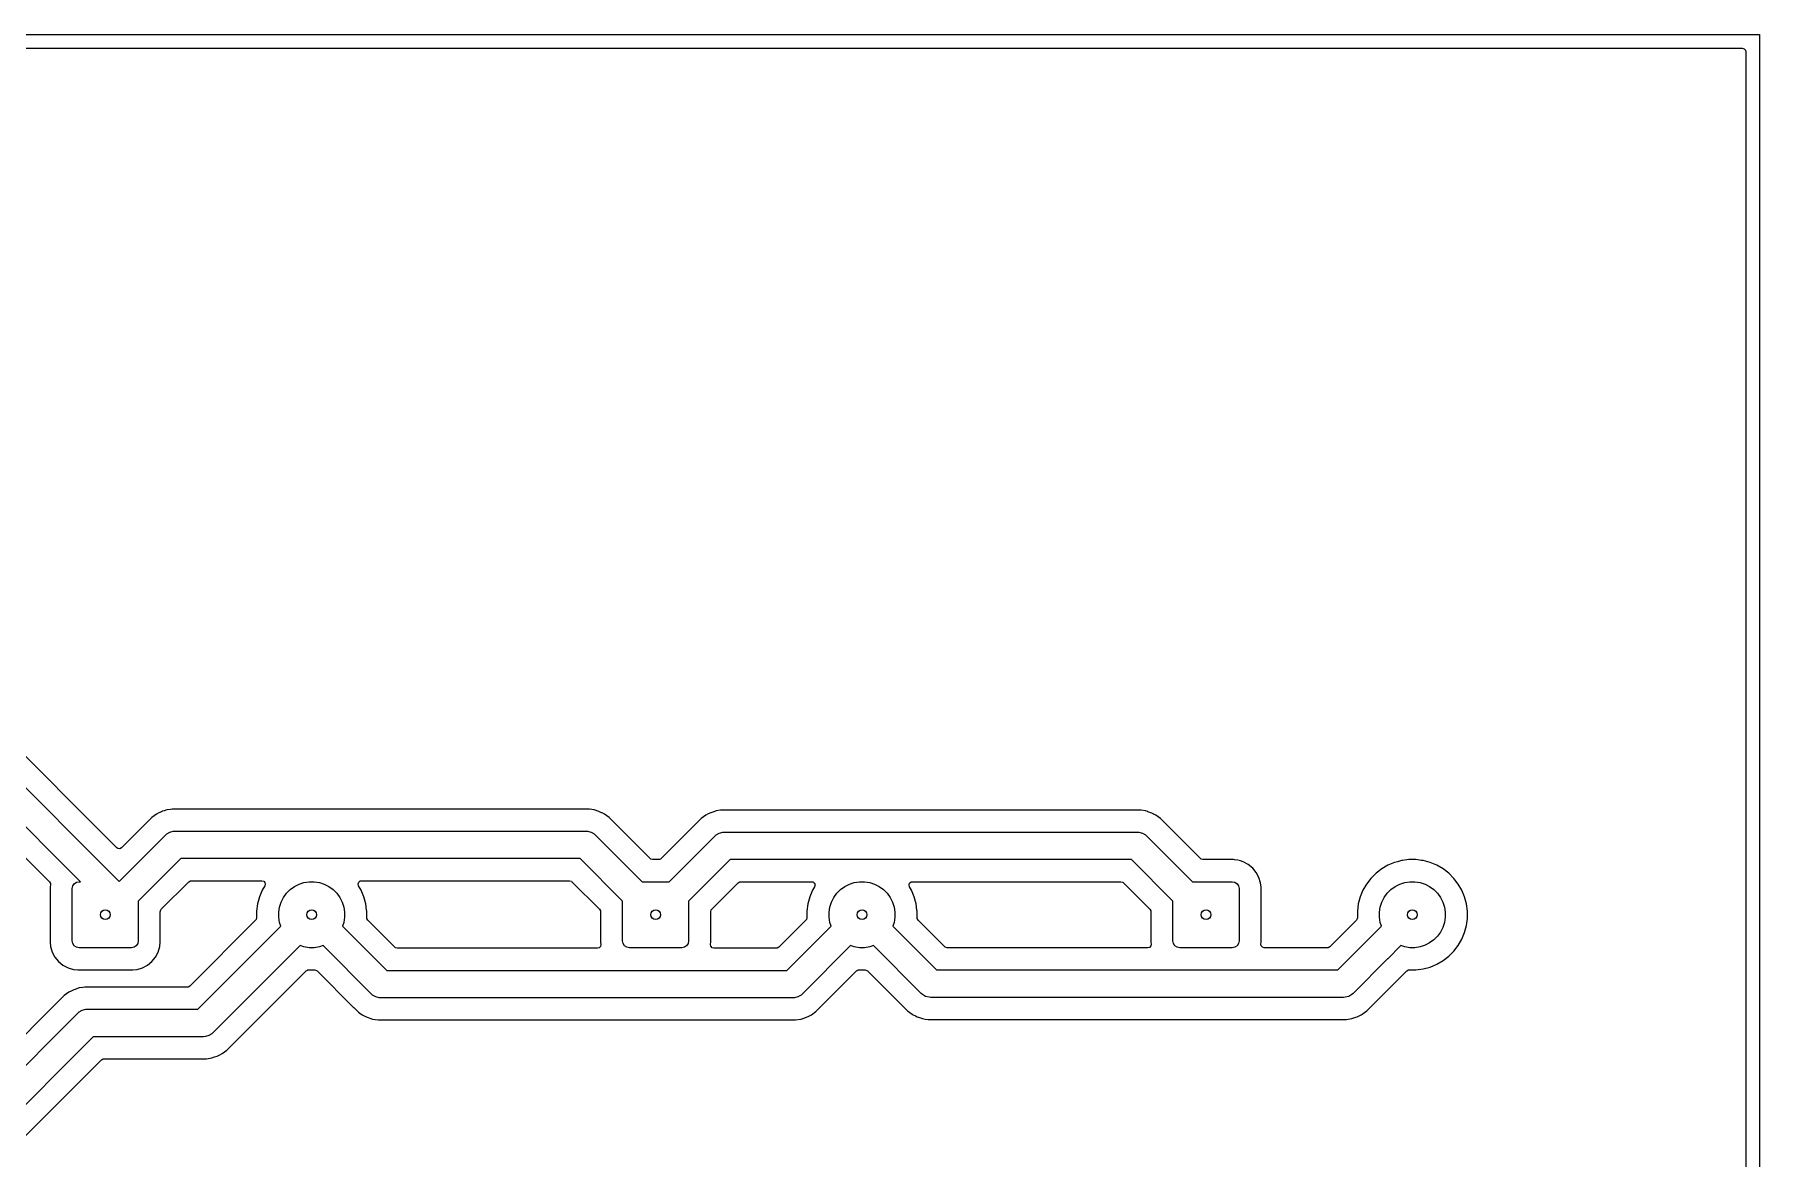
# Model space of a CAD drawing. Extents: x 20 to 124, y -124 to -20.
# Drawn here: x 61.3 to 124, y -60.8 to -20 of the extents above; entities that cross this region are included whole.
import ezdxf

# ---------------------------------------------------------------- set-up
doc = ezdxf.new("R2010")
doc.units = 0
doc.layers.add('BLACK', color=7, linetype='CONTINUOUS')
doc.layers.add('WHITE', color=7, linetype='CONTINUOUS')

msp = doc.modelspace()

# ---------------------------------------------------------------- linework, layer by layer
at = {"layer": 'BLACK', "linetype": 'CONTINUOUS'}
for p, q in [((20.6245, -20.5005), (123.3755, -20.5005)), ((123.3755, -20.5005), (123.442539, -20.520185)), ((123.442539, -20.520185), (123.488294, -20.572989)), ((123.488294, -20.572989), (123.4995, -20.6245)), ((123.4995, -20.6245), (123.4995, -123.3755)), ((64.301819, -49.539734), (56.306921, -41.544836)), ((55.813253, -42.183247), (64.3895, -50.759493)), ((62.985794, -50.77), (55.252594, -43.0368)), ((56.487713, -45.403998), (61.859058, -50.775343)), ((65.924874, -48.226782), (65.833684, -48.273245)), ((65.969452, -48.212297), (65.924874, -48.226782)), ((66.022223, -48.195151), (65.969452, -48.212297)), ((66.119563, -48.163523), (66.022223, -48.19515)), ((66.022223, -48.19515), (66.022223, -48.195151)), ((66.254353, -48.142174), (66.119563, -48.163523)), ((66.321748, -48.1315), (66.254353, -48.142174)), ((66.526452, -48.1315), (66.321748, -48.1315)), ((81.450452, -48.1315), (66.526452, -48.1315)), ((81.478095, -48.135878), (81.450452, -48.1315)), ((81.652635, -48.163522), (81.478095, -48.135878)), ((81.726103, -48.187394), (81.652635, -48.163522)), ((81.749976, -48.195151), (81.726103, -48.187394)), ((81.800615, -48.211604), (81.749976, -48.195151)), ((81.847323, -48.226781), (81.800615, -48.211604)), ((81.918562, -48.26308), (81.847323, -48.226781)), ((81.938514, -48.273246), (81.918562, -48.26308)), ((85.888581, -48.263079), (85.797384, -48.309545)), ((85.888582, -48.263079), (85.888581, -48.263079)), ((86.0003, -48.22678), (85.888582, -48.263079)), ((86.083267, -48.199822), (86.0003, -48.22678)), ((86.083268, -48.199822), (86.083267, -48.199822)), ((86.238579, -48.175223), (86.083268, -48.199822)), ((86.285448, -48.1678), (86.238579, -48.175223)), ((86.490152, -48.1678), (86.285448, -48.1678)), ((101.486752, -48.1678), (86.490152, -48.1678)), ((101.53362, -48.175223), (101.486752, -48.1678)), ((101.688932, -48.199822), (101.53362, -48.175223)), ((101.767552, -48.225367), (101.688932, -48.199822)), ((101.767558, -48.225369), (101.767552, -48.225367)), ((101.771899, -48.22678), (101.767558, -48.225369)), ((101.883619, -48.26308), (101.771899, -48.22678)), ((101.974814, -48.309546), (101.883619, -48.26308)), ((65.576878, -48.440036), (64.477181, -49.539734)), ((65.742488, -48.319713), (65.576878, -48.440036)), ((65.833685, -48.273246), (65.742488, -48.319713)), ((65.833684, -48.273245), (65.833685, -48.273246)), ((82.029711, -48.319713), (81.938514, -48.273246)), ((82.195319, -48.440034), (82.029711, -48.319713)), ((82.195321, -48.440036), (82.195319, -48.440034)), ((83.688466, -49.933181), (82.195321, -48.440036)), ((85.540578, -48.476336), (84.083733, -49.933181)), ((85.706188, -48.356013), (85.540578, -48.476336)), ((85.797385, -48.309546), (85.706188, -48.356013)), ((85.797384, -48.309545), (85.797385, -48.309546)), ((101.979424, -48.311895), (101.974814, -48.309546)), ((101.979429, -48.311897), (101.979424, -48.311895)), ((102.066011, -48.356013), (101.979429, -48.311897)), ((102.231619, -48.476334), (102.066011, -48.356013)), ((102.231621, -48.476336), (102.231619, -48.476334)), ((103.688466, -49.933181), (102.231621, -48.476336)), ((64.3895, -50.759493), (66.070547, -49.078447)), ((66.070547, -49.078447), (66.119703, -49.035338)), ((66.119703, -49.035338), (66.119719, -49.035323)), ((66.119719, -49.035323), (66.232758, -48.97006)), ((66.232758, -48.97006), (66.232982, -48.97)), ((66.232982, -48.97), (66.358837, -48.936277)), ((66.358837, -48.936277), (66.358852, -48.936277)), ((66.358852, -48.936277), (66.4241, -48.932)), ((66.4241, -48.932), (81.3481, -48.932)), ((81.3481, -48.932), (81.413348, -48.936277)), ((81.413348, -48.936277), (81.413363, -48.936277)), ((81.413363, -48.936277), (81.539218, -48.97)), ((81.539218, -48.97), (81.539442, -48.97006)), ((81.539442, -48.97006), (81.652481, -49.035323)), ((81.652481, -49.035323), (81.652496, -49.035338)), ((81.652496, -49.035338), (81.701653, -49.078447)), ((81.701653, -49.078447), (83.393206, -50.77)), ((84.378993, -50.77), (86.034247, -49.114747)), ((86.034247, -49.114747), (86.08341, -49.071631)), ((86.08341, -49.071631), (86.083419, -49.071623)), ((86.083419, -49.071623), (86.196458, -49.00636)), ((86.196458, -49.00636), (86.322537, -48.972577)), ((86.322537, -48.972577), (86.322552, -48.972577)), ((86.322552, -48.972577), (86.3878, -48.9683)), ((86.3878, -48.9683), (101.3844, -48.9683)), ((101.3844, -48.9683), (101.449648, -48.972577)), ((101.449648, -48.972577), (101.449663, -48.972577)), ((101.449663, -48.972577), (101.575742, -49.00636)), ((101.575742, -49.00636), (101.688781, -49.071623)), ((101.688781, -49.071623), (101.688796, -49.071638)), ((101.688796, -49.071638), (101.737953, -49.114747)), ((101.737953, -49.114747), (103.393206, -50.77)), ((64.346166, -49.568235), (64.301819, -49.539734)), ((64.415858, -49.573219), (64.346166, -49.568235)), ((64.477181, -49.539734), (64.415858, -49.573219)), ((66.631206, -49.932), (65.086099, -51.477106)), ((81.140994, -49.932), (66.631206, -49.932)), ((82.6861, -51.477106), (81.140994, -49.932)), ((83.709108, -49.949815), (83.688466, -49.933181)), ((83.776147, -49.9695), (83.709108, -49.949815)), ((83.996052, -49.9695), (83.776147, -49.9695)), ((84.02241, -49.966666), (83.996052, -49.9695)), ((84.024786, -49.965368), (84.02241, -49.966666)), ((84.030987, -49.964477), (84.024786, -49.965368)), ((84.056805, -49.947884), (84.030987, -49.964477)), ((84.083733, -49.933181), (84.056805, -49.947884)), ((86.594906, -49.9683), (85.086099, -51.477106)), ((101.177294, -49.9683), (86.594906, -49.9683)), ((102.6861, -51.477106), (101.177294, -49.9683)), ((103.709108, -49.949815), (103.688466, -49.933181)), ((103.776147, -49.9695), (103.709108, -49.949815)), ((104.887704, -49.9695), (103.776147, -49.9695)), ((104.887707, -49.9695), (104.887704, -49.9695)), ((104.922904, -49.972966), (104.887707, -49.9695)), ((105.042033, -49.984699), (104.922904, -49.972966)), ((105.042033, -49.9847), (105.042031, -49.984699)), ((105.042031, -49.984699), (105.042033, -49.984699)), ((105.141043, -50.014734), (105.042033, -49.9847)), ((105.240058, -50.04477), (105.141043, -50.014734)), ((105.422548, -50.142313), (105.240058, -50.04477)), ((105.42255, -50.142315), (105.422548, -50.142313)), ((105.58251, -50.273589), (105.42255, -50.142315)), ((110.741671, -50.071605), (110.499409, -50.171953)), ((110.741681, -50.071602), (110.741671, -50.071605)), ((110.841824, -50.044769), (110.741681, -50.071602)), ((110.994984, -50.00373), (110.841824, -50.044769)), ((111.023872, -49.999926), (110.994984, -50.00373)), ((111.254972, -49.9695), (111.023872, -49.999926)), ((111.25498, -49.9695), (111.254972, -49.9695)), ((111.51722, -49.9695), (111.25498, -49.9695)), ((111.517227, -49.9695), (111.51722, -49.9695)), ((111.719439, -49.996123), (111.517227, -49.9695)), ((111.777216, -50.00373), (111.719439, -49.996123)), ((112.030519, -50.071602), (111.777216, -50.00373)), ((112.030521, -50.071603), (112.030519, -50.071602)), ((112.030528, -50.071605), (112.030521, -50.071603)), ((112.27279, -50.171953), (112.030528, -50.071605)), ((61.859058, -50.775343), (61.892543, -50.836666)), ((62.84043, -50.78903), (62.936102, -50.770001)), ((62.936102, -50.770001), (62.985794, -50.77)), ((65.922913, -51.77237), (66.926466, -50.768819)), ((66.926466, -50.768819), (66.987789, -50.735334)), ((66.987789, -50.735334), (67.014147, -50.7325)), ((67.014147, -50.7325), (69.575818, -50.7325)), ((69.575818, -50.7325), (69.642857, -50.752185)), ((69.642857, -50.752185), (69.688612, -50.804989)), ((71.105966, -50.803156), (71.291949, -50.773699)), ((71.291949, -50.773699), (71.480251, -50.773699)), ((71.480251, -50.773699), (71.666234, -50.803156)), ((73.095375, -50.784572), (73.150296, -50.741382)), ((73.150296, -50.741382), (73.196382, -50.7325)), ((73.196382, -50.7325), (80.758053, -50.7325)), ((80.758053, -50.7325), (80.825092, -50.752185)), ((80.825092, -50.752185), (80.845734, -50.768819)), ((80.845734, -50.768819), (81.849281, -51.772366)), ((83.393206, -50.77), (84.378993, -50.77)), ((86.890166, -50.805119), (86.951489, -50.771634)), ((86.951489, -50.771634), (86.977847, -50.7688)), ((86.977847, -50.7688), (89.554861, -50.7688)), ((89.554861, -50.7688), (89.560685, -50.77051)), ((89.560685, -50.77051), (89.566648, -50.769361)), ((89.566648, -50.769361), (89.593826, -50.780241)), ((91.105966, -50.803156), (91.291949, -50.773699)), ((91.291949, -50.773699), (91.480251, -50.773699)), ((91.480251, -50.773699), (91.666234, -50.803156)), ((93.171253, -50.777682), (93.217339, -50.7688)), ((93.217339, -50.7688), (100.794353, -50.7688)), ((100.794353, -50.7688), (100.861392, -50.788485)), ((103.393206, -50.77), (104.836099, -50.77)), ((104.836099, -50.77), (104.93177, -50.78903)), ((105.713784, -50.433549), (105.58251, -50.273589)), ((105.713786, -50.433551), (105.713784, -50.433549)), ((105.811329, -50.616041), (105.713786, -50.433551)), ((105.811329, -50.616043), (105.811329, -50.616041)), ((105.811331, -50.616046), (105.811329, -50.616043)), ((105.8714, -50.814067), (105.811331, -50.616046)), ((109.878818, -50.648148), (109.719175, -50.856196)), ((110.064248, -50.462718), (109.878818, -50.648148)), ((110.272296, -50.303075), (110.064248, -50.462718)), ((110.499399, -50.171958), (110.272296, -50.303075)), ((110.499409, -50.171953), (110.499399, -50.171958)), ((111.105966, -50.803156), (111.291949, -50.773699)), ((111.291949, -50.773699), (111.480251, -50.773699)), ((111.480251, -50.773699), (111.666234, -50.803156)), ((112.2728, -50.171958), (112.27279, -50.171953)), ((112.499903, -50.303075), (112.2728, -50.171958)), ((112.707951, -50.462718), (112.499903, -50.303075)), ((112.70796, -50.462726), (112.707951, -50.462718)), ((112.893374, -50.64814), (112.70796, -50.462726)), ((112.893381, -50.648148), (112.893374, -50.64814)), ((112.893382, -50.648149), (112.893381, -50.648148)), ((112.930524, -50.696554), (112.893382, -50.648149)), ((113.053024, -50.856196), (112.930524, -50.696554)), ((61.89478, -50.875177), (61.8856, -50.968394)), ((61.8856, -50.968394), (61.8856, -52.971602)), ((61.892543, -50.836666), (61.89478, -50.875177)), ((62.6861, -51.020001), (62.70513, -50.92433)), ((62.686101, -52.919998), (62.6861, -51.020001)), ((62.70513, -50.92433), (62.759324, -50.843224)), ((62.759324, -50.843224), (62.84043, -50.78903)), ((69.487702, -51.325581), (69.41983, -51.578885)), ((69.487705, -51.325571), (69.487702, -51.325581)), ((69.588053, -51.083309), (69.487705, -51.325571)), ((69.588058, -51.083299), (69.588053, -51.083309)), ((69.683205, -50.9185), (69.588058, -51.083299)), ((69.698556, -50.874147), (69.683205, -50.9185)), ((69.688612, -50.804989), (69.698556, -50.874147)), ((70.277445, -51.51078), (70.362932, -51.343002)), ((70.362932, -51.343002), (70.473613, -51.190662)), ((70.473613, -51.190662), (70.606762, -51.057513)), ((70.606762, -51.057513), (70.759102, -50.946832)), ((70.759102, -50.946832), (70.92688, -50.861345)), ((70.92688, -50.861345), (71.105966, -50.803156)), ((71.666234, -50.803156), (71.84532, -50.861345)), ((71.84532, -50.861345), (72.013098, -50.946832)), ((72.013098, -50.946832), (72.165438, -51.057513)), ((72.165438, -51.057513), (72.298587, -51.190662)), ((72.298587, -51.190662), (72.409268, -51.343002)), ((72.409268, -51.343002), (72.494755, -51.51078)), ((73.072522, -50.850599), (73.095375, -50.784572)), ((73.088995, -50.9185), (73.072522, -50.850599)), ((73.184141, -51.083299), (73.088995, -50.9185)), ((73.184146, -51.083309), (73.184141, -51.083299)), ((73.255415, -51.255368), (73.184146, -51.083309)), ((73.284498, -51.325581), (73.255415, -51.255368)), ((73.35237, -51.578884), (73.284498, -51.325581)), ((85.922913, -51.77237), (86.890166, -50.805119)), ((89.487702, -51.325581), (89.41983, -51.578885)), ((89.487705, -51.325571), (89.487702, -51.325581)), ((89.588053, -51.083309), (89.487705, -51.325571)), ((89.588058, -51.083299), (89.588053, -51.083309)), ((89.662248, -50.9548), (89.588058, -51.083299)), ((89.593826, -50.780241), (89.6219, -50.788485)), ((89.6219, -50.788485), (89.625874, -50.793071)), ((89.625874, -50.793071), (89.631513, -50.795329)), ((89.631513, -50.795329), (89.648495, -50.819178)), ((89.648495, -50.819178), (89.667655, -50.841289)), ((89.675366, -50.922034), (89.662248, -50.9548)), ((89.667655, -50.841289), (89.668518, -50.847296)), ((89.668518, -50.847296), (89.672041, -50.852243)), ((89.672041, -50.852243), (89.673433, -50.881479)), ((89.673433, -50.881479), (89.677599, -50.910447)), ((89.677599, -50.910447), (89.67515, -50.91752)), ((89.67515, -50.91752), (89.675366, -50.922034)), ((90.277445, -51.51078), (90.362932, -51.343002)), ((90.362932, -51.343002), (90.473613, -51.190662)), ((90.473613, -51.190662), (90.606762, -51.057513)), ((90.606762, -51.057513), (90.759102, -50.946832)), ((90.759102, -50.946832), (90.92688, -50.861345)), ((90.92688, -50.861345), (91.105966, -50.803156)), ((91.666234, -50.803156), (91.84532, -50.861345)), ((91.84532, -50.861345), (92.013098, -50.946832)), ((92.013098, -50.946832), (92.165438, -51.057513)), ((92.165438, -51.057513), (92.298587, -51.190662)), ((92.298587, -51.190662), (92.409268, -51.343002)), ((92.409268, -51.343002), (92.494755, -51.51078)), ((93.093479, -50.8869), (93.116332, -50.820873)), ((93.109952, -50.9548), (93.093479, -50.8869)), ((93.184141, -51.083299), (93.109952, -50.9548)), ((93.116332, -50.820873), (93.171253, -50.777682)), ((93.184146, -51.083309), (93.184141, -51.083299)), ((93.255415, -51.255368), (93.184146, -51.083309)), ((93.284498, -51.325581), (93.255415, -51.255368)), ((93.35237, -51.578884), (93.284498, -51.325581)), ((100.861392, -50.788485), (100.882034, -50.805119)), ((100.882034, -50.805119), (101.849281, -51.772366)), ((104.93177, -50.78903), (105.012876, -50.843224)), ((105.012876, -50.843224), (105.06707, -50.92433)), ((105.06707, -50.92433), (105.086099, -51.020002)), ((105.086099, -51.020002), (105.0861, -52.919999)), ((105.886599, -50.968394), (105.8714, -50.814067)), ((105.8866, -52.971607), (105.886599, -50.968394)), ((109.487702, -51.325581), (109.41983, -51.578885)), ((109.487705, -51.325571), (109.487702, -51.325581)), ((109.588053, -51.083309), (109.487705, -51.325571)), ((109.588058, -51.083299), (109.588053, -51.083309)), ((109.719175, -50.856196), (109.588058, -51.083299)), ((110.277445, -51.51078), (110.362932, -51.343002)), ((110.362932, -51.343002), (110.473613, -51.190662)), ((110.473613, -51.190662), (110.606762, -51.057513)), ((110.606762, -51.057513), (110.759102, -50.946832)), ((110.759102, -50.946832), (110.92688, -50.861345)), ((110.92688, -50.861345), (111.105966, -50.803156)), ((111.666234, -50.803156), (111.84532, -50.861345)), ((111.84532, -50.861345), (112.013098, -50.946832)), ((112.013098, -50.946832), (112.165438, -51.057513)), ((112.165438, -51.057513), (112.298587, -51.190662)), ((112.298587, -51.190662), (112.409268, -51.343002)), ((112.409268, -51.343002), (112.494755, -51.51078)), ((113.184141, -51.083299), (113.053024, -50.856196)), ((113.184146, -51.083309), (113.184141, -51.083299)), ((113.255415, -51.255368), (113.184146, -51.083309)), ((113.284498, -51.325581), (113.255415, -51.255368)), ((113.35237, -51.578884), (113.284498, -51.325581)), ((65.086099, -51.477106), (65.0861, -52.919999)), ((65.886599, -51.860045), (65.906284, -51.793007)), ((65.8866, -52.971607), (65.886599, -51.860045)), ((65.906284, -51.793007), (65.922913, -51.77237)), ((69.41983, -51.578885), (69.3856, -51.838872)), ((69.3856, -51.838872), (69.3856, -52.079952)), ((70.189799, -51.875849), (70.219256, -51.689866)), ((70.189799, -52.064151), (70.189799, -51.875849)), ((70.219256, -51.689866), (70.277445, -51.51078)), ((72.494755, -51.51078), (72.552944, -51.689866)), ((72.552944, -51.689866), (72.582401, -51.875849)), ((72.582401, -51.875849), (72.582401, -52.064151)), ((73.382625, -51.808685), (73.35237, -51.578884)), ((73.386599, -51.838872), (73.382625, -51.808685)), ((73.3866, -51.838886), (73.386599, -51.838872)), ((73.3866, -52.079953), (73.3866, -51.838886)), ((81.849281, -51.772366), (81.882766, -51.833689)), ((81.882766, -51.833689), (81.8856, -51.860047)), ((81.8856, -51.860047), (81.8856, -52.971602)), ((82.686101, -52.919998), (82.6861, -51.477106)), ((85.086099, -51.477106), (85.0861, -52.919999)), ((85.886599, -51.860045), (85.906284, -51.793007)), ((85.8866, -52.971607), (85.886599, -51.860045)), ((85.906284, -51.793007), (85.922913, -51.77237)), ((89.41983, -51.578885), (89.3856, -51.838872)), ((89.3856, -51.838872), (89.3856, -52.079952)), ((90.189799, -51.875849), (90.219256, -51.689866)), ((90.189799, -52.064151), (90.189799, -51.875849)), ((90.219256, -51.689866), (90.277445, -51.51078)), ((92.494755, -51.51078), (92.552944, -51.689866)), ((92.552944, -51.689866), (92.582401, -51.875849)), ((92.582401, -51.875849), (92.582401, -52.064151)), ((93.382625, -51.808685), (93.35237, -51.578884)), ((93.386599, -51.838872), (93.382625, -51.808685)), ((93.3866, -51.838886), (93.386599, -51.838872)), ((93.3866, -52.079953), (93.3866, -51.838886)), ((101.849281, -51.772366), (101.882766, -51.833689)), ((101.882766, -51.833689), (101.8856, -51.860047)), ((101.8856, -51.860047), (101.8856, -52.971602)), ((102.686101, -52.919998), (102.6861, -51.477106)), ((109.41983, -51.578885), (109.3856, -51.838872)), ((109.3856, -51.838872), (109.3856, -52.079952)), ((110.189799, -51.875849), (110.219256, -51.689866)), ((110.189799, -52.064151), (110.189799, -51.875849)), ((110.219256, -51.689866), (110.277445, -51.51078)), ((112.494755, -51.51078), (112.552944, -51.689866)), ((112.552944, -51.689866), (112.582401, -51.875849)), ((112.582401, -51.875849), (112.582401, -52.064151)), ((113.3866, -51.83888), (113.35237, -51.578884)), ((113.3866, -52.10112), (113.3866, -51.83888)), ((69.349281, -52.167633), (66.954634, -54.562281)), ((67.249894, -55.3991), (70.263301, -52.385691)), ((69.365915, -52.146991), (69.349281, -52.167633)), ((69.3856, -52.079952), (69.365915, -52.146991)), ((70.219256, -52.250134), (70.189799, -52.064151)), ((70.263301, -52.385691), (70.219256, -52.250134)), ((72.552944, -52.250134), (72.508898, -52.385692)), ((72.508898, -52.385692), (74.113606, -53.9904)), ((72.582401, -52.064151), (72.552944, -52.250134)), ((73.389434, -52.106311), (73.3866, -52.079953)), ((73.422919, -52.167634), (73.389434, -52.106311)), ((74.408865, -53.153581), (73.422919, -52.167634)), ((89.349281, -52.167633), (88.363334, -53.153581)), ((88.658594, -53.9904), (90.263301, -52.385692)), ((89.365915, -52.146991), (89.349281, -52.167633)), ((89.3856, -52.079952), (89.365915, -52.146991)), ((90.219256, -52.250134), (90.189799, -52.064151)), ((90.263301, -52.385692), (90.219256, -52.250134)), ((92.552944, -52.250134), (92.508898, -52.385692)), ((92.508898, -52.385692), (94.095806, -53.9726)), ((92.582401, -52.064151), (92.552944, -52.250134)), ((93.389434, -52.106311), (93.3866, -52.079953)), ((93.422919, -52.167634), (93.389434, -52.106311)), ((94.391065, -53.135781), (93.422919, -52.167634)), ((109.349281, -52.167633), (108.381134, -53.135781)), ((108.676394, -53.9726), (110.263301, -52.385692)), ((109.365915, -52.146991), (109.349281, -52.167633)), ((109.3856, -52.079952), (109.365915, -52.146991)), ((110.219256, -52.250134), (110.189799, -52.064151)), ((110.263301, -52.385692), (110.219256, -52.250134)), ((112.409268, -52.596998), (112.298587, -52.749338)), ((112.494755, -52.42922), (112.409268, -52.596998)), ((112.552944, -52.250134), (112.494755, -52.42922)), ((112.582401, -52.064151), (112.552944, -52.250134)), ((113.184143, -52.856697), (113.284498, -52.614419)), ((113.284498, -52.614419), (113.35237, -52.361116)), ((113.35237, -52.361116), (113.3866, -52.10112)), ((61.8856, -52.971602), (61.900799, -53.125931)), ((61.900799, -53.125931), (61.96087, -53.323958)), ((62.70513, -53.01567), (62.686101, -52.919998)), ((62.759324, -53.096776), (62.70513, -53.01567)), ((62.84043, -53.15097), (62.759324, -53.096776)), ((62.936101, -53.17), (62.84043, -53.15097)), ((64.836098, -53.169999), (62.936101, -53.17)), ((64.93177, -53.15097), (64.836098, -53.169999)), ((65.012876, -53.096776), (64.93177, -53.15097)), ((65.06707, -53.01567), (65.012876, -53.096776)), ((65.0861, -52.919999), (65.06707, -53.01567)), ((65.811331, -53.323954), (65.8714, -53.125933)), ((65.8714, -53.125933), (65.8866, -52.971607)), ((70.970408, -53.092798), (67.810553, -56.252653)), ((71.105966, -53.136844), (70.970408, -53.092798)), ((71.291949, -53.166301), (71.105966, -53.136844)), ((71.480251, -53.166301), (71.291949, -53.166301)), ((71.666234, -53.136844), (71.480251, -53.166301)), ((71.801792, -53.092798), (71.666234, -53.136844)), ((73.552947, -54.843953), (71.801792, -53.092798)), ((74.429507, -53.170215), (74.408865, -53.153581)), ((74.496546, -53.1899), (74.429507, -53.170215)), ((81.770288, -53.1899), (74.496546, -53.1899)), ((81.832607, -53.173103), (81.770288, -53.1899)), ((81.880672, -53.122393), (81.832607, -53.173103)), ((81.893691, -53.053747), (81.880672, -53.122393)), ((81.8856, -52.971602), (81.893691, -53.053747)), ((82.70513, -53.01567), (82.686101, -52.919998)), ((82.759324, -53.096776), (82.70513, -53.01567)), ((82.84043, -53.15097), (82.759324, -53.096776)), ((82.936101, -53.17), (82.84043, -53.15097)), ((84.836098, -53.169999), (82.936101, -53.17)), ((84.93177, -53.15097), (84.836098, -53.169999)), ((85.012876, -53.096776), (84.93177, -53.15097)), ((85.06707, -53.01567), (85.012876, -53.096776)), ((85.0861, -52.919999), (85.06707, -53.01567)), ((85.87851, -53.053746), (85.880263, -53.035946)), ((85.889119, -53.117411), (85.87851, -53.053746)), ((85.880263, -53.035946), (85.8866, -52.971607)), ((85.934874, -53.170215), (85.889119, -53.117411)), ((86.001913, -53.1899), (85.934874, -53.170215)), ((88.275653, -53.1899), (86.001913, -53.1899)), ((88.302011, -53.187066), (88.275653, -53.1899)), ((88.363334, -53.153581), (88.302011, -53.187066)), ((90.970407, -53.092798), (89.219253, -54.843953)), ((91.105966, -53.136844), (90.970407, -53.092798)), ((91.291949, -53.166301), (91.105966, -53.136844)), ((91.480251, -53.166301), (91.291949, -53.166301)), ((91.666234, -53.136844), (91.480251, -53.166301)), ((91.801792, -53.092798), (91.666234, -53.136844)), ((93.535147, -54.826153), (91.801792, -53.092798)), ((94.411707, -53.152415), (94.391065, -53.135781)), ((94.478746, -53.1721), (94.411707, -53.152415)), ((101.768535, -53.1721), (94.478746, -53.1721)), ((101.830854, -53.155303), (101.768535, -53.1721)), ((101.878919, -53.104593), (101.830854, -53.155303)), ((101.891938, -53.035947), (101.878919, -53.104593)), ((101.8856, -52.971602), (101.891938, -53.035947)), ((102.70513, -53.01567), (102.686101, -52.919998)), ((102.759324, -53.096776), (102.70513, -53.01567)), ((102.84043, -53.15097), (102.759324, -53.096776)), ((102.936101, -53.17), (102.84043, -53.15097)), ((104.836098, -53.169999), (102.936101, -53.17)), ((104.93177, -53.15097), (104.836098, -53.169999)), ((105.012876, -53.096776), (104.93177, -53.15097)), ((105.06707, -53.01567), (105.012876, -53.096776)), ((105.0861, -52.919999), (105.06707, -53.01567)), ((105.880263, -53.035946), (105.8866, -52.971607)), ((105.890872, -53.099611), (105.880263, -53.035946)), ((105.936627, -53.152415), (105.890872, -53.099611)), ((106.003666, -53.1721), (105.936627, -53.152415)), ((108.293453, -53.1721), (106.003666, -53.1721)), ((108.319811, -53.169266), (108.293453, -53.1721)), ((108.381134, -53.135781), (108.319811, -53.169266)), ((110.970559, -53.092847), (110.488553, -53.574853)), ((111.105966, -53.136844), (110.970559, -53.092847)), ((111.291949, -53.166301), (111.105966, -53.136844)), ((111.480251, -53.166301), (111.291949, -53.166301)), ((111.666234, -53.136844), (111.480251, -53.166301)), ((111.84532, -53.078655), (111.666234, -53.136844)), ((112.013098, -52.993168), (111.84532, -53.078655)), ((112.165438, -52.882487), (112.013098, -52.993168)), ((112.298587, -52.749338), (112.165438, -52.882487)), ((112.893382, -53.291851), (113.053024, -53.083803)), ((113.053024, -53.083803), (113.184143, -52.856697)), ((61.96087, -53.323958), (62.058413, -53.506448)), ((62.058413, -53.506448), (62.058415, -53.50645)), ((62.058415, -53.50645), (62.189689, -53.66641)), ((62.189689, -53.66641), (62.349649, -53.797684)), ((62.349649, -53.797684), (62.349651, -53.797686)), ((62.349651, -53.797686), (62.532141, -53.895229)), ((62.532141, -53.895229), (62.532143, -53.895229)), ((62.532143, -53.895229), (62.532146, -53.895231)), ((62.532146, -53.895231), (62.730167, -53.9553)), ((65.042033, -53.9553), (65.240054, -53.895231)), ((65.240054, -53.895231), (65.42255, -53.797685)), ((65.42255, -53.797685), (65.58251, -53.66641)), ((65.58251, -53.66641), (65.713785, -53.50645)), ((65.713785, -53.50645), (65.811331, -53.323954)), ((110.486927, -53.576278), (109.237053, -54.826153)), ((110.488553, -53.574853), (110.486927, -53.576278)), ((111.777216, -53.93627), (112.030519, -53.868398)), ((112.030519, -53.868398), (112.272797, -53.768043)), ((112.272797, -53.768043), (112.499903, -53.636924)), ((112.499903, -53.636924), (112.707951, -53.477282)), ((112.707951, -53.477282), (112.707955, -53.477277)), ((112.707955, -53.477277), (112.70796, -53.477274)), ((112.70796, -53.477274), (112.893374, -53.29186)), ((112.893374, -53.29186), (112.893377, -53.291855)), ((112.893377, -53.291855), (112.893382, -53.291851)), ((62.730167, -53.9553), (62.730166, -53.9553)), ((62.730166, -53.9553), (62.74107, -53.956373)), ((62.74107, -53.956373), (62.884493, -53.9705)), ((62.884493, -53.9705), (64.887706, -53.970499)), ((64.887706, -53.970499), (65.042033, -53.9553)), ((68.304219, -56.891066), (71.188465, -54.006818)), ((71.188465, -54.006818), (71.215392, -53.992115)), ((71.215392, -53.992115), (71.241211, -53.975523)), ((71.241211, -53.975523), (71.247411, -53.974631)), ((71.247411, -53.974631), (71.249788, -53.973334)), ((71.249788, -53.973334), (71.276146, -53.9705)), ((71.276146, -53.9705), (71.496053, -53.9705)), ((71.496053, -53.9705), (71.563092, -53.990185)), ((71.563092, -53.990185), (71.583734, -54.006819)), ((71.583734, -54.006819), (72.911408, -55.334492)), ((74.113606, -53.9904), (88.658594, -53.9904)), ((89.712919, -55.482366), (91.188465, -54.006818)), ((91.188465, -54.006818), (91.215392, -53.992115)), ((91.215392, -53.992115), (91.241211, -53.975523)), ((91.241211, -53.975523), (91.247411, -53.974631)), ((91.247411, -53.974631), (91.249788, -53.973334)), ((91.249788, -53.973334), (91.276146, -53.9705)), ((91.276146, -53.9705), (91.496053, -53.9705)), ((91.496053, -53.9705), (91.563092, -53.990185)), ((91.563092, -53.990185), (91.583734, -54.006819)), ((91.583734, -54.006819), (92.893608, -55.316692)), ((94.095806, -53.9726), (108.676394, -53.9726)), ((109.730719, -55.464566), (110.977387, -54.217895)), ((110.977387, -54.217895), (110.980027, -54.215457)), ((110.980027, -54.215457), (110.982215, -54.213268)), ((110.982215, -54.213268), (110.982219, -54.213266)), ((110.982219, -54.213266), (111.188665, -54.006818)), ((111.188665, -54.006818), (111.249988, -53.973334)), ((111.249988, -53.973334), (111.276346, -53.9705)), ((111.276346, -53.9705), (111.517213, -53.9705)), ((111.517213, -53.9705), (111.51722, -53.9705)), ((111.51722, -53.9705), (111.777216, -53.93627)), ((62.395878, -54.907136), (42.969836, -74.333178)), ((62.561488, -54.786813), (62.395878, -54.907136)), ((62.652685, -54.740346), (62.561488, -54.786813)), ((62.743874, -54.693882), (62.652684, -54.740345)), ((62.652684, -54.740345), (62.652685, -54.740346)), ((62.788452, -54.679397), (62.743874, -54.693882)), ((62.841223, -54.662251), (62.788452, -54.679397)), ((62.938563, -54.630623), (62.841223, -54.66225)), ((62.841223, -54.66225), (62.841223, -54.662251)), ((63.073353, -54.609274), (62.938563, -54.630623)), ((63.140748, -54.5986), (63.073353, -54.609274)), ((63.345452, -54.5986), (63.140748, -54.5986)), ((66.866953, -54.5986), (63.345452, -54.5986)), ((66.893311, -54.595766), (66.866953, -54.5986)), ((66.954634, -54.562281), (66.893311, -54.595766)), ((73.602103, -54.887061), (73.552947, -54.843953)), ((73.602119, -54.887077), (73.602103, -54.887061)), ((73.715158, -54.95234), (73.602119, -54.887077)), ((73.841237, -54.986123), (73.715158, -54.95234)), ((73.841252, -54.986123), (73.841237, -54.986123)), ((73.9065, -54.9904), (73.841252, -54.986123)), ((88.8657, -54.9904), (73.9065, -54.9904)), ((88.930948, -54.986123), (88.8657, -54.9904)), ((88.930963, -54.986123), (88.930948, -54.986123)), ((89.057042, -54.95234), (88.930963, -54.986123)), ((89.170081, -54.887077), (89.057042, -54.95234)), ((89.170096, -54.887061), (89.170081, -54.887077)), ((89.219253, -54.843953), (89.170096, -54.887061)), ((93.584303, -54.869261), (93.535147, -54.826153)), ((93.584319, -54.869277), (93.584303, -54.869261)), ((93.697358, -54.93454), (93.584319, -54.869277)), ((93.823437, -54.968323), (93.697358, -54.93454)), ((93.823452, -54.968323), (93.823437, -54.968323)), ((93.8887, -54.9726), (93.823452, -54.968323)), ((108.8835, -54.9726), (93.8887, -54.9726)), ((108.948748, -54.968323), (108.8835, -54.9726)), ((108.948763, -54.968323), (108.948748, -54.968323)), ((109.074842, -54.93454), (108.948763, -54.968323)), ((109.187881, -54.869277), (109.074842, -54.93454)), ((109.187896, -54.869261), (109.187881, -54.869277)), ((109.237053, -54.826153), (109.187896, -54.869261)), ((43.608247, -74.826847), (62.889547, -55.545547)), ((62.889547, -55.545547), (62.938703, -55.502438)), ((62.938703, -55.502438), (62.938719, -55.502423)), ((62.938719, -55.502423), (63.051758, -55.43716)), ((63.051758, -55.43716), (63.177837, -55.403377)), ((63.177837, -55.403377), (63.177852, -55.403377)), ((63.177852, -55.403377), (63.2431, -55.3991)), ((63.2431, -55.3991), (67.249894, -55.3991)), ((72.911408, -55.334492), (72.911422, -55.334507)), ((72.911422, -55.334507), (72.914533, -55.337618)), ((72.914533, -55.337618), (72.914534, -55.337619)), ((72.914534, -55.337619), (73.059281, -55.482366)), ((73.059281, -55.482366), (73.059284, -55.482368)), ((73.059284, -55.482368), (73.059287, -55.482371)), ((73.059287, -55.482371), (73.090097, -55.504755)), ((73.090097, -55.504755), (73.142085, -55.542526)), ((73.142085, -55.542526), (73.224889, -55.602687)), ((73.224889, -55.602687), (73.316085, -55.649153)), ((73.316085, -55.649153), (73.320429, -55.651366)), ((73.320429, -55.651366), (73.32043, -55.651367)), ((73.32043, -55.651367), (73.40728, -55.69562)), ((73.40728, -55.69562), (73.407286, -55.695622)), ((73.407286, -55.695622), (73.434281, -55.704392)), ((73.434281, -55.704392), (73.504623, -55.727248)), ((73.504623, -55.727248), (73.601965, -55.758877)), ((73.601965, -55.758877), (73.691765, -55.7731)), ((73.691765, -55.7731), (73.804148, -55.7909)), ((88.968052, -55.7909), (89.170235, -55.758877)), ((89.170235, -55.758877), (89.267576, -55.727248)), ((89.267576, -55.727248), (89.364919, -55.69562)), ((89.364919, -55.69562), (89.456114, -55.649153)), ((89.456114, -55.649153), (89.547311, -55.602687)), ((89.547311, -55.602687), (89.712919, -55.482366)), ((92.893608, -55.316692), (92.893622, -55.316707)), ((92.893622, -55.316707), (92.896733, -55.319818)), ((92.896733, -55.319818), (92.896734, -55.319819)), ((92.896734, -55.319819), (93.041481, -55.464566)), ((93.041481, -55.464566), (93.041484, -55.464568)), ((93.041484, -55.464568), (93.041487, -55.464571)), ((93.041487, -55.464571), (93.075934, -55.489597)), ((93.075934, -55.489597), (93.124285, -55.524726)), ((93.124285, -55.524726), (93.207089, -55.584887)), ((93.207089, -55.584887), (93.242024, -55.602687)), ((93.242024, -55.602687), (93.32887, -55.646937)), ((93.32887, -55.646937), (93.389485, -55.677822)), ((93.389485, -55.677822), (93.444263, -55.69562)), ((93.444263, -55.69562), (93.444264, -55.69562)), ((93.444264, -55.69562), (93.584165, -55.741077)), ((93.584165, -55.741077), (93.685257, -55.757088)), ((93.685257, -55.757088), (93.786348, -55.7731)), ((93.786348, -55.7731), (93.786349, -55.7731)), ((93.786349, -55.7731), (108.985851, -55.7731)), ((108.985851, -55.7731), (108.985852, -55.7731)), ((108.985852, -55.7731), (109.188035, -55.741077)), ((109.188035, -55.741077), (109.327936, -55.69562)), ((109.327936, -55.69562), (109.382719, -55.67782)), ((109.382719, -55.67782), (109.530176, -55.602687)), ((109.530176, -55.602687), (109.565111, -55.584887)), ((109.565111, -55.584887), (109.730719, -55.464566)), ((63.450206, -56.3991), (44.4618, -75.387506)), ((67.457, -56.3991), (63.450206, -56.3991)), ((67.522248, -56.394823), (67.457, -56.3991)), ((67.522263, -56.394823), (67.522248, -56.394823)), ((67.648342, -56.36104), (67.522263, -56.394823)), ((67.761381, -56.295777), (67.648342, -56.36104)), ((67.761396, -56.295761), (67.761381, -56.295777)), ((67.810553, -56.252653), (67.761396, -56.295761)), ((73.804148, -55.7909), (73.804149, -55.7909)), ((73.804149, -55.7909), (88.968051, -55.7909)), ((88.968051, -55.7909), (88.968052, -55.7909)), ((68.047414, -57.057853), (68.138611, -57.011387)), ((68.138611, -57.011387), (68.304219, -56.891066)), ((53.709719, -67.271664), (63.745466, -57.235919)), ((63.745466, -57.235919), (63.806789, -57.202434)), ((63.806789, -57.202434), (63.833147, -57.1996)), ((63.833147, -57.1996), (67.559351, -57.1996)), ((67.559351, -57.1996), (67.559352, -57.1996)), ((67.559352, -57.1996), (67.761535, -57.167577)), ((67.761535, -57.167577), (67.858876, -57.135948)), ((67.858876, -57.135948), (67.956219, -57.10432)), ((67.956219, -57.10432), (68.047414, -57.057853))]:
    msp.add_line(p, q, dxfattribs=at)
at = {"layer": 'BLACK'}
for centre in [(63.8861, -51.97), (71.3861, -51.97), (83.8861, -51.97), (91.3861, -51.97), (103.8861, -51.97), (111.3861, -51.97)]:
    msp.add_circle(centre, 0.175, dxfattribs=at)
at = {"layer": 'WHITE', "linetype": 'CONTINUOUS'}
for p, q in [((20, -20), (124, -20)), ((124, -20), (124, -124))]:
    msp.add_line(p, q, dxfattribs=at)
at = {"layer": 'WHITE'}
for centre in [(63.8861, -51.97), (71.3861, -51.97), (83.8861, -51.97), (91.3861, -51.97), (103.8861, -51.97), (111.3861, -51.97)]:
    msp.add_circle(centre, 0.175, dxfattribs=at)

doc.saveas('drawing.dxf')
